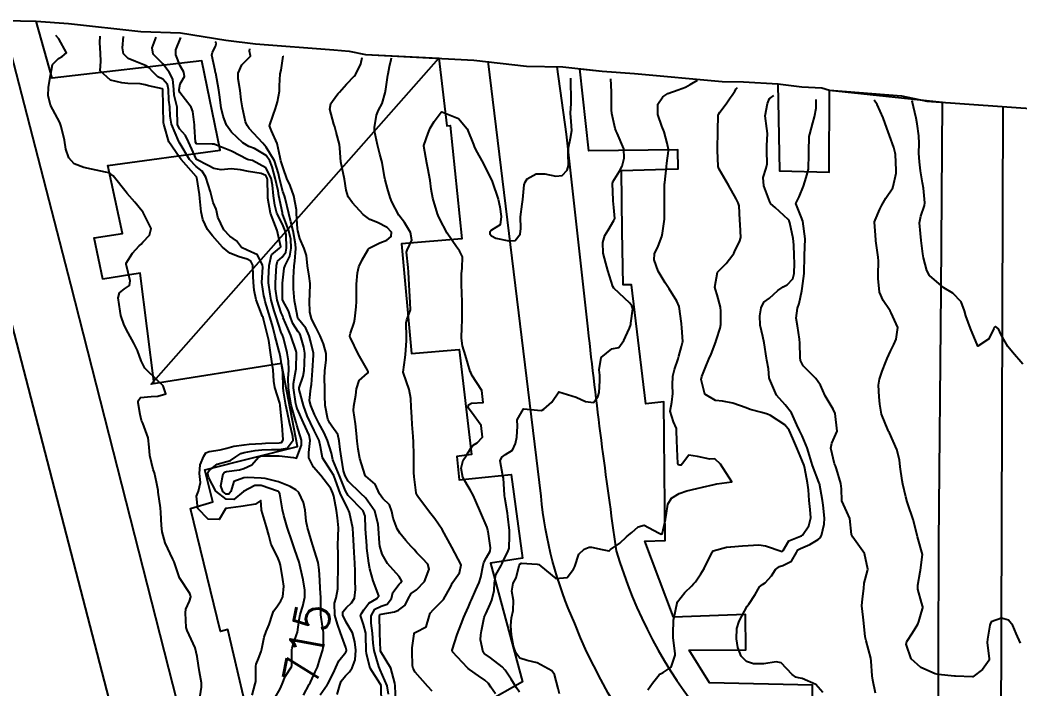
# Model space of a CAD drawing. Header units: metres. Extents: x 286371 to 293043, y 7462578 to 7466404.
# Drawn here: x 292533.7 to 292648.4, y 7463002.8 to 7463079.5 of the extents above; entities that cross this region are included whole.
import ezdxf
from ezdxf.enums import TextEntityAlignment as Align

# ---------------------------------------------------------------- set-up
doc = ezdxf.new("R2010")
doc.units = ezdxf.units.M
doc.header["$MEASUREMENT"] = 0
for name, color, linetype in [('Area', 45, 'Continuous'), ('Cotas', 45, 'Continuous'), ('Curvas de Nivel 1m', 11, 'Continuous'), ('Curvas de Nivel 5m', 15, 'Continuous'), ('Edificações', 30, 'Continuous'), ('Vias primárias', 230, 'Continuous')]:
    doc.layers.add(name, color=color, linetype=linetype)
doc.styles.add('Style-STANDARD', font='STANDARD.shx')

msp = doc.modelspace()

# ---------------------------------------------------------------- linework, layer by layer
at = {"layer": 'Area'}
msp.add_polyline3d([(292528.31, 7463079.54, 711.36), (292535.51, 7463079.4, 711.67), (292539.23, 7463079.12, 714.71), (292547.54, 7463078.21, 717.08), (292552.09, 7463078.06, 716.38), (292557.31, 7463077.23, 720.48), (292560.68, 7463076.81, 721.21), (292569.67, 7463076.12, 726.3), (292571.46, 7463075.96, 726.69), (292573.33, 7463075.6, 727.01), (292585.74, 7463074.94, 722.07), (292591.79, 7463074.26, 722.04), (292595.97, 7463074.15, 721.89), (292600.47, 7463073.66, 725.56), (292604.19, 7463073.39, 727.36), (292614.23, 7463072.48, 728.81), (292616.7, 7463072.44, 731.94), (292620.62, 7463072.22, 730), (292623.38, 7463071.89, 727.44), (292625.69, 7463071.76, 727.86), (292626.56, 7463071.48, 727.32), (292634.82, 7463070.85, 734.18), (292637.73, 7463070.25, 733.59), (292651.24, 7463069.28, 729.87)], dxfattribs=at)
at = {"layer": 'Curvas de Nivel 1m', "flags": 128}
for points, elevation in [([(292554.28, 7463001.52), (292554.49, 7463003.02), (292554.51, 7463003.51), (292554.28, 7463004.79), (292554.14, 7463005.52), (292554, 7463006.56), (292553.79, 7463007.52), (292553.08, 7463009.03), (292552.84, 7463009.54), (292552.76, 7463009.87), (292552.67, 7463011.54), (292552.7, 7463011.96), (292553.13, 7463012.88), (292553.28, 7463013.4), (292553.25, 7463013.53), (292553.15, 7463013.75), (292551.99, 7463015.55), (292551.36, 7463017.41), (292551.29, 7463017.56), (292551.21, 7463017.72), (292550.35, 7463019.58), (292550, 7463020.85), (292549.91, 7463021.58), (292549.84, 7463023.04), (292549.79, 7463023.59), (292549.54, 7463025.38), (292549.51, 7463025.59), (292549.35, 7463026.53), (292549.09, 7463027.6), (292548.97, 7463028), (292548.56, 7463029.61), (292548.48, 7463030.54), (292548.37, 7463031.61), (292547.76, 7463033.31), (292547.63, 7463033.62), (292547.46, 7463034.29), (292547.24, 7463035.63), (292547.24, 7463035.87), (292547.49, 7463036.24), (292548.74, 7463036.37), (292549.5, 7463036.39), (292550.42, 7463036.66), (292550.12, 7463037.59), (292549.52, 7463038.1), (292547.99, 7463039.62), (292547.56, 7463040.45), (292547.14, 7463041.63), (292546.75, 7463042.48), (292546.09, 7463043.65), (292545.62, 7463044.56), (292545.26, 7463045.66), (292545.17, 7463046.13), (292544.95, 7463047.67), (292545.08, 7463048.26), (292545.68, 7463048.72), (292546.23, 7463049.1), (292546.33, 7463049.64), (292545.85, 7463051.54), (292545.84, 7463051.65), (292546.58, 7463052.81), (292547.34, 7463053.63), (292547.56, 7463053.84), (292547.77, 7463054.05), (292548.52, 7463054.88), (292548.71, 7463055.61), (292547.82, 7463057.45), (292547.69, 7463057.63), (292546.84, 7463058.64), (292545.96, 7463059.65), (292545.86, 7463059.79), (292544.36, 7463061.68), (292543.89, 7463062.01), (292543.49, 7463062.1), (292541.89, 7463062.43), (292540.99, 7463062.64), (292539.9, 7463063.03), (292539.26, 7463063.75), (292538.95, 7463064.74), (292538.77, 7463065.76), (292538.41, 7463067.33), (292538.26, 7463067.77), (292537.98, 7463068.27), (292537.16, 7463069.79), (292536.92, 7463070.89), (292536.93, 7463071.79), (292537.09, 7463072.75), (292537.28, 7463073.79), (292537.42, 7463074.44), (292538.08, 7463075.11), (292538.52, 7463075.34), (292539, 7463075.76), (292538.12, 7463077.37), (292537.79, 7463077.78)], 712), ([(292560.3, 7463002.09), (292560.67, 7463003.42), (292560.73, 7463003.69), (292560.74, 7463005.42), (292560.78, 7463005.67), (292561.04, 7463006.32), (292561.35, 7463007.11), (292561.42, 7463007.41), (292561.71, 7463008.77), (292561.93, 7463009.4), (292562.27, 7463010.22), (292562.64, 7463011.39), (292562.76, 7463011.75), (292563.13, 7463012.24), (292563.6, 7463012.91), (292563.82, 7463013.37), (292563.94, 7463014.6), (292563.85, 7463015.37), (292563.58, 7463017), (292563.47, 7463017.38), (292563.21, 7463017.99), (292562.51, 7463019.4), (292562.21, 7463020.44), (292561.95, 7463021.4), (292561.4, 7463023.31), (292561.38, 7463023.41), (292561.31, 7463024.43), (292560.71, 7463024.02), (292559.3, 7463023.77), (292559.01, 7463023.74), (292557.3, 7463023.52), (292557.26, 7463023.52), (292557.24, 7463023.48), (292556.52, 7463022.25), (292555.28, 7463022.31), (292554.09, 7463023.52), (292553.91, 7463024.94), (292554.16, 7463025.52), (292554.39, 7463026.48), (292554.28, 7463027.52), (292554.36, 7463028.54), (292554.76, 7463029.51), (292555, 7463029.91), (292555.4, 7463030.07), (292556.66, 7463030.23), (292557.41, 7463030.42), (292558.22, 7463030.66), (292559.41, 7463030.83), (292559.97, 7463030.88), (292561.42, 7463030.98), (292561.83, 7463030.99), (292563.42, 7463031.03), (292563.7, 7463031.1), (292563.86, 7463031.38), (292563.77, 7463033.06), (292563.73, 7463033.38), (292563.54, 7463035.33), (292563.53, 7463035.38), (292563.49, 7463035.58), (292562.9, 7463037.39), (292562.8, 7463038.12), (292562.72, 7463039.4), (292562.59, 7463040.36), (292562.42, 7463041.4), (292562.21, 7463042.79), (292562.08, 7463043.41), (292561.63, 7463045.22), (292561.57, 7463045.42), (292561.52, 7463045.54), (292560.77, 7463047.43), (292560.54, 7463048.57), (292560.46, 7463049.43), (292560.44, 7463050.16), (292560.39, 7463051.43), (292560.18, 7463051.88), (292559.73, 7463052.11), (292558.81, 7463052.38), (292557.74, 7463052.81), (292556.93, 7463053.49), (292555.77, 7463054.77), (292555.2, 7463055.51), (292554.66, 7463056.67), (292554.45, 7463057.53), (292554.3, 7463059.07), (292554.26, 7463059.53), (292553.96, 7463061.46), (292553.94, 7463061.53), (292553.92, 7463061.57), (292553.89, 7463061.6), (292552.16, 7463063.56), (292551.92, 7463063.84), (292550.75, 7463065.58), (292550.24, 7463067.32), (292550.17, 7463067.59), (292550.14, 7463067.76), (292550.12, 7463069.59), (292550.12, 7463069.7), (292550.06, 7463071.59), (292550.06, 7463071.61), (292550.03, 7463071.64), (292548.41, 7463071.99), (292548.04, 7463072.12), (292547.45, 7463072.23), (292546.04, 7463072.26), (292545.37, 7463072.34), (292544.05, 7463072.64), (292542.89, 7463073.7), (292542.95, 7463074.83), (292542.93, 7463075.7), (292542.85, 7463076.97), (292542.88, 7463077.7)], 713), ([(292562.97, 7463001.84), (292563.52, 7463002.84), (292563.75, 7463003.37), (292564.11, 7463004.26), (292564.81, 7463005.36), (292564.86, 7463005.52), (292564.88, 7463007.36), (292564.9, 7463007.51), (292565.06, 7463007.98), (292565.42, 7463009.01), (292565.51, 7463009.35), (292565.71, 7463010.75), (292565.82, 7463011.34), (292566.14, 7463012.33), (292566.35, 7463013.34), (292566.34, 7463014.16), (292566.16, 7463015.34), (292565.88, 7463016.66), (292565.7, 7463017.35), (292565.23, 7463018.76), (292565.01, 7463019.36), (292564.89, 7463019.71), (292564.33, 7463021.37), (292563.94, 7463022.72), (292563.8, 7463023.38), (292563.5, 7463025.2), (292563.42, 7463025.38), (292563.33, 7463025.45), (292563.22, 7463025.49), (292561.34, 7463026.14), (292560.62, 7463026.15), (292559.33, 7463025.47), (292558.23, 7463024.55), (292557.32, 7463024.57), (292556.16, 7463025.49), (292555.36, 7463027.03), (292555.22, 7463027.51), (292555.23, 7463027.64), (292555.37, 7463027.86), (292556.28, 7463028.59), (292557.39, 7463028.9), (292557.83, 7463029.03), (292558.43, 7463029.46), (292559.02, 7463029.83), (292559.4, 7463029.94), (292560.65, 7463030.18), (292561.41, 7463030.25), (292562.52, 7463030.28), (292563.41, 7463030.27), (292564.33, 7463030.45), (292565.01, 7463031.36), (292565, 7463031.79), (292564.6, 7463033.37), (292564.37, 7463034.47), (292564.19, 7463035.37), (292563.92, 7463036.97), (292563.88, 7463037.38), (292563.82, 7463039.1), (292563.81, 7463039.38), (292563.57, 7463040.89), (292563.46, 7463041.39), (292563.43, 7463041.54), (292562.93, 7463043.39), (292562.67, 7463044.34), (292562.37, 7463045.4), (292561.82, 7463047.25), (292561.78, 7463047.41), (292561.76, 7463047.51), (292561.67, 7463047.9), (292561.44, 7463049.42), (292561.53, 7463051.21), (292561.52, 7463051.41), (292560.92, 7463052.59), (292559.75, 7463053.13), (292559.09, 7463053.45), (292558.5, 7463054.2), (292557.77, 7463054.73), (292557.05, 7463055.49), (292556.38, 7463056.93), (292556.27, 7463057.5), (292556.19, 7463057.86), (292555.84, 7463058.62), (292555.6, 7463059.51), (292555.53, 7463059.84), (292555.01, 7463061.52), (292554.56, 7463062.19), (292553.9, 7463062.72), (292553.13, 7463063.55), (292551.94, 7463065.52), (292551.92, 7463065.56), (292551.9, 7463065.61), (292551.06, 7463067.58), (292550.92, 7463068.5), (292550.87, 7463069.58), (292550.77, 7463070.33), (292550.71, 7463071.58), (292550.61, 7463072.15), (292550.05, 7463072.74), (292549.5, 7463073.04), (292548.93, 7463073.61), (292548.51, 7463074.06), (292548.07, 7463074.33), (292546.94, 7463074.78), (292546.09, 7463075.11), (292545.55, 7463075.66), (292545.42, 7463076.35), (292545.54, 7463077.66)], 714), ([(292568.13, 7463002.15), (292568.92, 7463003.3), (292568.95, 7463003.34), (292569, 7463003.41), (292569.64, 7463004.66), (292569.91, 7463005.28), (292570.26, 7463006.06), (292571.05, 7463007.05), (292571.14, 7463007.18), (292571.15, 7463007.26), (292571.06, 7463007.57), (292570.46, 7463009.27), (292570.11, 7463010.26), (292569.82, 7463011.28), (292569.78, 7463012.64), (292569.96, 7463013.28), (292570.14, 7463014.3), (292570.15, 7463015.28), (292570.17, 7463016.29), (292570.19, 7463017.28), (292570.17, 7463018.33), (292570.16, 7463019.28), (292570.2, 7463020.33), (292570.22, 7463021.28), (292570.12, 7463022.44), (292570, 7463023.28), (292569.69, 7463024.92), (292569.57, 7463025.29), (292569.33, 7463025.81), (292568.18, 7463027.31), (292567.37, 7463028.25), (292566.81, 7463029.33), (292566.8, 7463029.93), (292566.98, 7463031.33), (292566.84, 7463031.93), (292566.19, 7463033.34), (292565.48, 7463035), (292565.36, 7463035.36), (292565.33, 7463035.52), (292565.04, 7463037.36), (292565.04, 7463037.84), (292565.33, 7463039.36), (292565.36, 7463039.54), (292565.41, 7463041.36), (292565.38, 7463041.55), (292564.74, 7463043.37), (292564.39, 7463044.14), (292563.89, 7463045.38), (292563.82, 7463045.56), (292563.64, 7463045.95), (292563.2, 7463047.39), (292563.01, 7463048.71), (292562.99, 7463049.39), (292563.08, 7463050.75), (292563.12, 7463051.38), (292563.24, 7463051.88), (292563.74, 7463052.35), (292564.18, 7463052.93), (292564.26, 7463053.37), (292564.2, 7463054.95), (292564.12, 7463055.37), (292563.8, 7463056.12), (292563.15, 7463057.38), (292562.91, 7463058.32), (292562.78, 7463059.39), (292562.66, 7463060.6), (292562.5, 7463061.4), (292561.9, 7463062.59), (292560.34, 7463063.43), (292559.92, 7463063.51), (292559.79, 7463063.56), (292557.93, 7463064.51), (292556.23, 7463065.2), (292555.94, 7463065.29), (292555.73, 7463065.29), (292553.94, 7463065.32), (292553.81, 7463065.54), (292553.71, 7463067.27), (292553.68, 7463067.53), (292553.5, 7463069.04), (292553.32, 7463069.53), (292552.03, 7463071.21), (292551.93, 7463071.45), (292551.93, 7463071.56), (292552.04, 7463072.23), (292552.55, 7463073.05), (292552.47, 7463073.55), (292552.07, 7463074.28), (292551.55, 7463075.56), (292551.57, 7463076.1), (292552.12, 7463077.55)], 716), ([(292570.07, 7463002.19), (292570.38, 7463003.27), (292570.54, 7463003.73), (292571.01, 7463004.32), (292571.5, 7463004.77), (292571.8, 7463005.25), (292572.14, 7463006.15), (292572.21, 7463007.25), (292572.09, 7463008.23), (292571.81, 7463009.25), (292571.1, 7463010.47), (292570.71, 7463011.27), (292570.71, 7463011.68), (292571.13, 7463012.18), (292571.71, 7463012.68), (292572.05, 7463013.25), (292572.17, 7463014.23), (292572.15, 7463015.25), (292572.13, 7463016.31), (292572.09, 7463017.25), (292572.01, 7463018.46), (292571.97, 7463019.25), (292571.92, 7463020.59), (292571.85, 7463021.26), (292571.48, 7463023.07), (292571.41, 7463023.26), (292571.3, 7463023.47), (292570.43, 7463025.28), (292569.87, 7463026.76), (292569.67, 7463027.29), (292569.36, 7463027.84), (292568.37, 7463029.31), (292568.16, 7463030.57), (292567.99, 7463031.32), (292567.44, 7463032.45), (292567.01, 7463033.33), (292566.64, 7463034.16), (292566.2, 7463035.34), (292565.72, 7463037.15), (292565.72, 7463037.35), (292566.18, 7463038.7), (292566.28, 7463039.34), (292566.33, 7463040.11), (292566.35, 7463041.34), (292566.24, 7463042), (292565.86, 7463043.35), (292565.78, 7463043.53), (292565.61, 7463043.77), (292565, 7463044.73), (292564.76, 7463045.36), (292564.48, 7463046.2), (292563.82, 7463047.38), (292563.78, 7463047.5), (292563.81, 7463049.37), (292564, 7463051.09), (292564.12, 7463051.37), (292564.65, 7463052.46), (292564.79, 7463053.36), (292564.74, 7463054.39), (292564.54, 7463055.36), (292563.81, 7463057.32), (292563.79, 7463057.37), (292563.78, 7463057.41), (292563.38, 7463059.38), (292563.28, 7463059.96), (292562.97, 7463061.39), (292562.6, 7463062.7), (292562.36, 7463063.4), (292561.92, 7463064), (292560.57, 7463064.79), (292559.94, 7463065.04), (292559.24, 7463065.45), (292557.96, 7463066.66), (292557.38, 7463067.47), (292556.97, 7463068.5), (292556.76, 7463069.48), (292556.57, 7463070.94), (292556.5, 7463071.49), (292556.13, 7463073.43), (292556.11, 7463073.49), (292556.07, 7463073.74), (292555.7, 7463075.5), (292555.76, 7463075.84), (292556.09, 7463076.51), (292556.17, 7463076.81), (292556.16, 7463076.98), (292556.17, 7463077.08)], 717), ([(292575.14, 7463001.2), (292575.13, 7463003.06), (292575.11, 7463003.2), (292575, 7463003.42), (292573.85, 7463005.22), (292573.43, 7463006.84), (292573.41, 7463007.23), (292573.37, 7463008.94), (292573.34, 7463009.23), (292573.1, 7463010.23), (292572.76, 7463011.24), (292572.87, 7463011.49), (292573.12, 7463011.91), (292573.71, 7463012.65), (292574.63, 7463013.21), (292574.85, 7463013.51), (292574.19, 7463015.22), (292573.83, 7463016.59), (292573.72, 7463017.23), (292573.49, 7463018.97), (292573.46, 7463019.23), (292573.31, 7463021.19), (292573.31, 7463021.23), (292573.29, 7463022.65), (292573.05, 7463023.24), (292571.32, 7463025.01), (292571.16, 7463025.27), (292571.04, 7463025.56), (292570.33, 7463027.28), (292569.59, 7463029.08), (292569.52, 7463029.29), (292569.4, 7463029.85), (292568.95, 7463031.3), (292568.57, 7463032.18), (292567.96, 7463033.32), (292567.47, 7463034.28), (292567.03, 7463035.33), (292566.91, 7463035.92), (292567.06, 7463037.33), (292567.12, 7463037.73), (292567.22, 7463039.33), (292567.37, 7463041.11), (292567.35, 7463041.32), (292567.02, 7463042.75), (292566.86, 7463043.33), (292566.47, 7463044.19), (292565.63, 7463045.22), (292565.58, 7463045.29), (292565.56, 7463045.35), (292565.26, 7463046.96), (292565.18, 7463047.35), (292565.05, 7463048.72), (292565.06, 7463049.35), (292565.07, 7463049.98), (292565.13, 7463051.35), (292565.21, 7463051.88), (292565.31, 7463053.35), (292565.29, 7463053.82), (292565.02, 7463055.36), (292564.77, 7463056.39), (292564.54, 7463057.36), (292564.1, 7463059.12), (292564.01, 7463059.37), (292563.85, 7463059.88), (292563.46, 7463061.38), (292563.32, 7463061.95), (292562.88, 7463063.39), (292561.94, 7463064.95), (292561.53, 7463065.41), (292559.97, 7463067.1), (292559.73, 7463067.44), (292559.56, 7463067.86), (292559.22, 7463069.45), (292559.07, 7463070.39), (292558.92, 7463071.45), (292558.7, 7463072.81), (292558.7, 7463073.45), (292559.13, 7463074.4), (292560.09, 7463075.36), (292560.13, 7463075.4), (292560.14, 7463075.43), (292560.01, 7463075.96), (292560.03, 7463076.25)], 718), ([(292575.96, 7463002.21), (292575.81, 7463003.19), (292575.02, 7463005), (292574.92, 7463005.21), (292574.85, 7463005.39), (292574.3, 7463007.22), (292574.19, 7463008.09), (292574.11, 7463009.22), (292573.98, 7463010.35), (292573.99, 7463011.22), (292574.38, 7463011.96), (292575.13, 7463012.3), (292575.8, 7463012.53), (292576.29, 7463013.19), (292576.47, 7463013.87), (292577.17, 7463014.85), (292577.35, 7463015), (292577.48, 7463015.17), (292577.18, 7463015.71), (292575.86, 7463017.19), (292575.22, 7463018.26), (292574.96, 7463019.21), (292574.91, 7463019.54), (292574.81, 7463021.21), (292574.79, 7463021.7), (292574.38, 7463023.22), (292573.32, 7463024.75), (292572.8, 7463025.24), (292571.34, 7463026.66), (292571, 7463027.27), (292570.81, 7463027.82), (292570.56, 7463029.28), (292570.4, 7463030.28), (292570.31, 7463031.28), (292570.14, 7463031.99), (292569.45, 7463032.95), (292569.21, 7463033.3), (292569.01, 7463033.75), (292568.71, 7463035.31), (292568.65, 7463036.45), (292568.67, 7463037.3), (292568.63, 7463038.41), (292568.64, 7463039.3), (292568.81, 7463040.55), (292568.8, 7463041.3), (292568.5, 7463042.39), (292568.12, 7463043.31), (292567.62, 7463044.3), (292567.29, 7463044.98), (292567.13, 7463045.32), (292566.93, 7463046.04), (292566.91, 7463047.33), (292566.95, 7463048.05), (292566.98, 7463049.33), (292566.87, 7463050.16), (292566.67, 7463051.33), (292566.54, 7463052.53), (292566.29, 7463053.34), (292565.77, 7463054.47), (292565.57, 7463055.35), (292565.53, 7463055.6), (292565.42, 7463057.35), (292565.4, 7463057.77), (292565.1, 7463059.36), (292564.67, 7463060.56), (292564.31, 7463061.37), (292563.9, 7463062.46), (292563.62, 7463063.38), (292563.52, 7463063.78), (292563.17, 7463065.39), (292562.55, 7463066.81), (292562.32, 7463067.4), (292562.74, 7463068.64), (292563.01, 7463069.39), (292563.24, 7463070.17), (292563.45, 7463071.38), (292563.44, 7463071.98), (292563.52, 7463073.38), (292563.65, 7463073.8), (292563.89, 7463075.38), (292563.9, 7463075.41)], 719), ([(292580.98, 7463002.55), (292580.46, 7463003.12), (292579.02, 7463004.73), (292578.79, 7463005.15), (292578.72, 7463005.46), (292578.66, 7463007.15), (292578.68, 7463007.53), (292578.92, 7463009.15), (292578.96, 7463009.27), (292579.09, 7463009.35), (292580.27, 7463009.95), (292580.63, 7463011.12), (292580.73, 7463011.51), (292581.13, 7463011.93), (292582.27, 7463013.09), (292583.17, 7463014.65), (292583.28, 7463014.97), (292583.33, 7463015.07), (292584.11, 7463016.14), (292584.29, 7463017.06), (292583.23, 7463019.07), (292582.12, 7463021.09), (292581.28, 7463022.32), (292580.68, 7463023.11), (292579.32, 7463024.9), (292579.19, 7463025.14), (292579.15, 7463025.32), (292578.91, 7463027.14), (292578.88, 7463027.63), (292578.86, 7463029.14), (292578.85, 7463029.68), (292578.81, 7463031.14), (292578.78, 7463031.79), (292578.68, 7463033.15), (292578.63, 7463033.98), (292578.57, 7463035.15), (292578.52, 7463036.12), (292578.33, 7463037.15), (292577.68, 7463039.02), (292577.65, 7463039.16), (292577.89, 7463040.84), (292577.9, 7463041.16), (292578.01, 7463042.74), (292578.03, 7463043.16), (292577.99, 7463044.8), (292578.07, 7463045.16), (292578.5, 7463046.3), (292578.45, 7463047.15), (292578.37, 7463048.47), (292578.34, 7463049.15), (292578.27, 7463050.61), (292578.22, 7463051.16), (292578.01, 7463052.9), (292578.09, 7463053.16), (292578.63, 7463054.29), (292578.5, 7463055.15), (292577.8, 7463056.3), (292577.15, 7463057.17), (292576.33, 7463058.69), (292576.15, 7463059.19), (292575.86, 7463060.22), (292575.59, 7463061.2), (292575.51, 7463061.57), (292575.22, 7463063.2), (292574.98, 7463064.15), (292574.69, 7463065.21), (292574.37, 7463066.82), (292574.35, 7463067.22), (292574.57, 7463068.64), (292574.83, 7463069.21), (292575.25, 7463069.97), (292575.58, 7463071.2), (292575.65, 7463071.59), (292575.89, 7463073.2), (292575.91, 7463073.35), (292576.08, 7463074.22), (292576.27, 7463075.01), (292576.31, 7463075.19)], 721), ([(292588.23, 7463002.25), (292587.71, 7463003.01), (292587.43, 7463003.45), (292587, 7463003.84), (292586.29, 7463004.31), (292585.24, 7463005.05), (292585.12, 7463005.15), (292585.03, 7463005.23), (292583.29, 7463007.08), (292583.25, 7463007.28), (292583.83, 7463009.07), (292584.29, 7463010.25), (292584.61, 7463011.05), (292584.76, 7463011.41), (292585.13, 7463012.24), (292585.38, 7463012.8), (292585.49, 7463013.04), (292586, 7463014.2), (292586.36, 7463015.03), (292586.56, 7463015.64), (292586.83, 7463017.02), (292586.91, 7463017.32), (292587.22, 7463017.9), (292587.61, 7463018.63), (292587.67, 7463019.01), (292587.4, 7463020.87), (292587.37, 7463021.01), (292587.27, 7463021.35), (292586.55, 7463023.03), (292585.93, 7463024.42), (292585.66, 7463025.04), (292585.33, 7463025.64), (292584.5, 7463027.06), (292584.28, 7463028.16), (292584.54, 7463029.06), (292584.88, 7463029.56), (292585.4, 7463030.43), (292585.69, 7463030.76), (292586.12, 7463031.03), (292586.75, 7463031.7), (292586.61, 7463033.03), (292585.47, 7463034.56), (292585.11, 7463035.05), (292585.13, 7463035.4), (292585.48, 7463035.59), (292586.82, 7463035.69), (292586.67, 7463037.03), (292585.54, 7463038.81), (292585.43, 7463039.05), (292585.35, 7463039.24), (292584.78, 7463041.06), (292584.47, 7463042.18), (292584.32, 7463043.06), (292584.36, 7463044.33), (292584.41, 7463045.06), (292584.42, 7463046.29), (292584.41, 7463047.06), (292584.37, 7463048.38), (292584.35, 7463049.06), (292584.34, 7463050.44), (292584.43, 7463051.06), (292584.44, 7463052.37), (292584.09, 7463053.07), (292583.76, 7463053.54), (292582.71, 7463055.09), (292581.81, 7463056.76), (292581.67, 7463057.11), (292581.6, 7463057.32), (292581.06, 7463059.12), (292580.86, 7463060.12), (292580.75, 7463061.12), (292580.47, 7463062.56), (292580.34, 7463063.13), (292580, 7463065.07), (292580, 7463065.13), (292580.5, 7463066.58), (292580.73, 7463067.12), (292581.19, 7463067.9), (292581.99, 7463068.97), (292582.09, 7463069.01), (292583.98, 7463068.24), (292585, 7463067.06), (292585.71, 7463065.27), (292585.78, 7463065.05), (292585.93, 7463064.69), (292586.86, 7463063.03), (292587.87, 7463061.01), (292588.56, 7463059), (292588.73, 7463058.1), (292588.88, 7463057), (292588.77, 7463056.03), (292587.79, 7463055.43), (292587.6, 7463055.21), (292587.59, 7463055.02), (292587.78, 7463054.79), (292588.26, 7463054.53), (292589.77, 7463054.21), (292590.5, 7463054.25), (292591.08, 7463054.97), (292591.13, 7463055.63), (292591.09, 7463056.97), (292591.28, 7463058.4), (292591.38, 7463058.95), (292591.53, 7463060.62), (292591.63, 7463060.95), (292591.88, 7463061.32), (292592.92, 7463061.9), (292593.89, 7463061.9), (292595.15, 7463061.63), (292595.89, 7463061.71), (292596.46, 7463062.31), (292596.62, 7463062.87), (292596.59, 7463064.21), (292596.61, 7463064.87), (292596.83, 7463065.99), (292596.99, 7463066.87), (292596.94, 7463067.91), (292596.86, 7463068.87), (292596.91, 7463069.98), (292596.94, 7463070.87), (292596.89, 7463072.02), (292596.89, 7463072.87)], 722), ([(292590.98, 7463002.47), (292590.64, 7463002.96), (292590.04, 7463003.93), (292589.33, 7463004.98), (292589.02, 7463005.34), (292587.67, 7463006.37), (292587.05, 7463006.81), (292586.93, 7463006.9), (292586.84, 7463007.02), (292586.52, 7463008.47), (292586.55, 7463009.02), (292586.65, 7463009.47), (292586.95, 7463011.02), (292586.99, 7463011.14), (292587.12, 7463011.44), (292587.62, 7463012.53), (292587.81, 7463013), (292588.07, 7463014.1), (292588.11, 7463015), (292588.27, 7463015.91), (292588.87, 7463016.99), (292588.99, 7463017.2), (292589.21, 7463017.68), (292589.65, 7463018.55), (292589.8, 7463018.98), (292589.85, 7463020.38), (292589.83, 7463020.98), (292589.67, 7463022.6), (292589.61, 7463022.98), (292589.32, 7463024.78), (292589.29, 7463024.99), (292589.28, 7463025.03), (292589.14, 7463026.99), (292589.08, 7463027.26), (292588.79, 7463028.99), (292588.97, 7463029.41), (292589.4, 7463029.72), (292590.19, 7463030.19), (292590.55, 7463030.97), (292590.7, 7463031.69), (292590.77, 7463032.96), (292590.74, 7463033.68), (292591.47, 7463034.95), (292593.47, 7463034.74), (292593.6, 7463034.79), (292593.79, 7463034.92), (292594.7, 7463035.7), (292595.5, 7463036.89), (292597.5, 7463036.28), (292598.57, 7463035.77), (292599.49, 7463035.67), (292600, 7463036.32), (292600.13, 7463036.83), (292600.21, 7463038.14), (292600.22, 7463038.82), (292600.14, 7463039.42), (292600.35, 7463040.82), (292601.58, 7463041.82), (292602.38, 7463041.99), (292602.95, 7463042.77), (292603.15, 7463043.22), (292603.62, 7463044.2), (292603.76, 7463044.63), (292603.78, 7463044.76), (292604, 7463046.41), (292603.89, 7463046.76), (292603.66, 7463047.06), (292601.81, 7463048.79), (292601.7, 7463048.97), (292601.11, 7463050.8), (292600.9, 7463051.65), (292600.6, 7463052.81), (292600.55, 7463054.04), (292600.8, 7463054.81), (292601.15, 7463055.45), (292601.81, 7463056.55), (292601.91, 7463056.7), (292601.94, 7463056.79), (292601.83, 7463058.03), (292601.76, 7463058.8), (292601.76, 7463058.88), (292601.67, 7463060.8), (292601.71, 7463060.97), (292601.88, 7463061.27), (292602.48, 7463062.2), (292602.76, 7463062.78), (292603, 7463063.69), (292602.95, 7463064.78), (292602.19, 7463066.56), (292602.07, 7463066.79), (292601.97, 7463067.11), (292601.6, 7463068.8), (292601.55, 7463069.25), (292601.55, 7463070.8), (292601.54, 7463071.3), (292601.46, 7463072.8)], 723), ([(292595.59, 7463002.27), (292595.42, 7463002.89), (292595.01, 7463004.48), (292594.69, 7463004.9), (292593.03, 7463005.83), (292591.87, 7463006.1), (292591.03, 7463006.35), (292590.58, 7463006.96), (292590.32, 7463007.71), (292590.09, 7463008.97), (292589.98, 7463010.09), (292590.06, 7463010.97), (292590.28, 7463011.81), (292590.3, 7463012.97), (292590.1, 7463014.03), (292590.28, 7463014.97), (292590.6, 7463015.55), (292590.97, 7463016.96), (292591.03, 7463017.13), (292591.21, 7463017.26), (292593.01, 7463017.12), (292593.21, 7463017.1), (292593.43, 7463016.92), (292595.18, 7463015.49), (292596.47, 7463015.59), (292597.2, 7463016.55), (292597.3, 7463016.77), (292597.33, 7463016.86), (292597.79, 7463018.29), (292598.41, 7463018.85), (292599, 7463019.07), (292599.24, 7463019.08), (292600.48, 7463018.82), (292601.23, 7463018.67), (292601.32, 7463018.71), (292601.44, 7463018.8), (292602.49, 7463019.54), (292603.26, 7463020.26), (292603.53, 7463020.5), (292603.87, 7463020.77), (292604.62, 7463021.41), (292605.28, 7463021.61), (292606.93, 7463020.72), (292607.26, 7463020.59), (292607.35, 7463020.62), (292607.41, 7463020.71), (292607.76, 7463022.24), (292607.84, 7463022.71), (292608.01, 7463024), (292608.43, 7463024.7), (292609.33, 7463025.24), (292610.2, 7463025.53), (292611.34, 7463025.81), (292612.01, 7463025.97), (292613.35, 7463026.27), (292613.63, 7463026.33), (292615.35, 7463026.58), (292614.05, 7463028.6), (292613.39, 7463029.2), (292612.83, 7463029.18), (292611.4, 7463029.48), (292610.42, 7463029.64), (292609.7, 7463028.67), (292609.56, 7463028.49), (292609.38, 7463028.47), (292609.23, 7463028.53), (292609.18, 7463028.68), (292609.08, 7463030.35), (292609.07, 7463030.68), (292609.06, 7463031.04), (292609.01, 7463032.68), (292608.67, 7463033.47), (292608.29, 7463034.69), (292608.46, 7463035.72), (292608.58, 7463036.69), (292608.55, 7463037.66), (292608.6, 7463038.69), (292608.78, 7463039.45), (292609.2, 7463040.68), (292609.28, 7463040.97), (292609.59, 7463042.11), (292609.71, 7463042.55), (292609.73, 7463042.67), (292609.62, 7463044.25), (292609.58, 7463044.68), (292609.57, 7463044.73), (292609.32, 7463046.68), (292609.06, 7463047.28), (292608.15, 7463048.7), (292607.69, 7463049.38), (292606.89, 7463050.72), (292606.44, 7463052.02), (292606.49, 7463052.72), (292606.89, 7463053.6), (292607.32, 7463054.71), (292607.41, 7463055.09), (292607.64, 7463056.71), (292607.65, 7463056.87), (292607.65, 7463058.71), (292607.65, 7463058.91), (292607.65, 7463060.71), (292607.66, 7463060.92), (292607.85, 7463062.71), (292607.86, 7463062.75), (292607.91, 7463063.13), (292608.1, 7463064.53), (292608.1, 7463064.7), (292607.94, 7463065.43), (292607.58, 7463066.71), (292607.33, 7463067.36), (292606.85, 7463068.72), (292606.86, 7463069.87), (292607.44, 7463070.71), (292607.78, 7463070.96), (292608.03, 7463071.1), (292609.2, 7463071.53), (292610.04, 7463071.84), (292610.57, 7463072.14), (292611.43, 7463072.65)], 724), ([(292625.81, 7463002.42), (292625, 7463003.33), (292623.44, 7463004.02), (292623.01, 7463004.09), (292622.71, 7463004.18), (292622.27, 7463004.48), (292621.03, 7463005.8), (292620.46, 7463005.93), (292619.03, 7463005.72), (292617.86, 7463005.72), (292617.04, 7463005.98), (292616.44, 7463006.57), (292616.06, 7463007.58), (292615.89, 7463008.58), (292615.93, 7463009.74), (292616.21, 7463010.58), (292617.13, 7463012.31), (292617.29, 7463012.55), (292618.05, 7463013.64), (292618.52, 7463014.53), (292618.88, 7463014.81), (292619.17, 7463015), (292619.9, 7463015.8), (292620.35, 7463016.51), (292620.83, 7463016.87), (292621.2, 7463016.97), (292622.22, 7463017.47), (292622.76, 7463018.47), (292622.93, 7463018.77), (292623.23, 7463018.92), (292624.31, 7463019.38), (292625.25, 7463019.97), (292625.51, 7463020.17), (292625.66, 7463020.43), (292625.97, 7463021.73), (292625.98, 7463022.42), (292625.85, 7463023.88), (292625.78, 7463024.43), (292625.41, 7463026.37), (292625.39, 7463026.43), (292625.35, 7463026.54), (292624.6, 7463028.45), (292624.26, 7463029.59), (292624.02, 7463030.46), (292623.43, 7463031.86), (292623.12, 7463032.47), (292622.82, 7463033.11), (292622.19, 7463034.48), (292621.49, 7463035.39), (292620.5, 7463036.51), (292619.68, 7463038.38), (292619.65, 7463038.52), (292619.55, 7463039.53), (292619.39, 7463040.53), (292619.33, 7463040.77), (292619.05, 7463042.53), (292618.9, 7463043.24), (292618.61, 7463044.54), (292618.58, 7463045.6), (292618.72, 7463046.54), (292619.02, 7463047.18), (292619.67, 7463047.64), (292620.15, 7463048.04), (292620.62, 7463048.51), (292621.25, 7463048.95), (292621.69, 7463049.18), (292622.35, 7463049.84), (292622.51, 7463050.48), (292622.54, 7463051.67), (292622.53, 7463052.48), (292622.48, 7463053.77), (292622.39, 7463054.49), (292622.01, 7463056.28), (292621.94, 7463056.49), (292621.81, 7463056.67), (292620.33, 7463058.02), (292619.84, 7463058.45), (292619.78, 7463058.53), (292619.7, 7463058.68), (292619.04, 7463060.54), (292618.95, 7463061.48), (292619.29, 7463062.53), (292619.4, 7463063.05), (292619.37, 7463064.53), (292619.39, 7463065.09), (292619.47, 7463066.53), (292619.39, 7463067.11), (292619.19, 7463068.54), (292619.45, 7463069.96), (292619.69, 7463070.52), (292619.74, 7463070.59), (292620.18, 7463070.88)], 726), ([(292631.85, 7463002.33), (292631.52, 7463003.82), (292631.47, 7463004.34), (292631.36, 7463006.02), (292631.3, 7463006.34), (292631.06, 7463007.33), (292630.76, 7463008.35), (292630.65, 7463008.78), (292630.5, 7463010.35), (292630.41, 7463011.06), (292630.27, 7463012.36), (292630.36, 7463013.14), (292630.51, 7463014.35), (292630.56, 7463014.96), (292630.93, 7463016.35), (292630.98, 7463016.57), (292630.57, 7463018.35), (292629.25, 7463020.23), (292629.16, 7463020.38), (292629.1, 7463020.53), (292628.9, 7463022.38), (292628.55, 7463023.13), (292627.99, 7463024.39), (292627.95, 7463025.79), (292627.86, 7463026.4), (292627.38, 7463028.08), (292627.26, 7463028.41), (292627.15, 7463028.64), (292626.7, 7463030.42), (292626.85, 7463030.99), (292627.44, 7463032.4), (292627.23, 7463034.41), (292626.98, 7463034.91), (292626.07, 7463036.43), (292625.52, 7463037.66), (292625.01, 7463038.44), (292623.56, 7463039.87), (292623.24, 7463040.47), (292623.19, 7463040.85), (292623.18, 7463042.47), (292623.14, 7463042.94), (292622.9, 7463044.48), (292622.75, 7463045.36), (292622.88, 7463046.48), (292623.09, 7463047.04), (292623.38, 7463048.47), (292623.42, 7463048.73), (292623.64, 7463050.47), (292623.65, 7463050.53), (292623.7, 7463052.47), (292623.69, 7463052.52), (292623.76, 7463054.46), (292623.5, 7463056.47), (292623.32, 7463056.96), (292622.72, 7463058.48), (292623.07, 7463059.25), (292623.57, 7463060.47), (292623.89, 7463061.47), (292624.16, 7463062.45), (292624.2, 7463064.18), (292624.19, 7463064.45), (292624.25, 7463066.16), (292624.29, 7463066.45), (292624.67, 7463067.76), (292624.86, 7463068.44), (292625.03, 7463069.41), (292625.02, 7463070.44)], 727), ([(292648.47, 7463008.08), (292648, 7463009.19), (292647.59, 7463010.1), (292647.11, 7463010.71), (292646.29, 7463010.95), (292645.11, 7463010.53), (292644.99, 7463010.26), (292644.96, 7463010.14), (292644.68, 7463008.54), (292644.66, 7463008.14), (292644.9, 7463006.29), (292644.87, 7463006.14), (292644.13, 7463005.05), (292643.01, 7463004.21), (292642.98, 7463004.2), (292641.02, 7463004.28), (292640.92, 7463004.29), (292639.02, 7463004.47), (292638.7, 7463004.54), (292637.03, 7463005.29), (292635.94, 7463006.27), (292635.38, 7463007.97), (292635.45, 7463008.28), (292636.09, 7463009.27), (292636.71, 7463010.26), (292636.83, 7463010.54), (292637.12, 7463011.61), (292637.27, 7463012.11), (292637.28, 7463012.25), (292637.14, 7463012.73), (292636.69, 7463014.26), (292636.7, 7463014.74), (292636.98, 7463016.26), (292637.01, 7463016.44), (292637.22, 7463018.25), (292636.68, 7463020.26), (292636.48, 7463021.05), (292636.15, 7463022.27), (292635.54, 7463024.05), (292635.47, 7463024.28), (292635.32, 7463024.85), (292634.99, 7463026.29), (292634.9, 7463026.74), (292634.69, 7463028.29), (292634.6, 7463029.08), (292634.31, 7463030.3), (292633.44, 7463032.18), (292633.37, 7463032.32), (292633.3, 7463032.46), (292632.52, 7463034.33), (292632.35, 7463035.47), (292632.28, 7463036.33), (292632.19, 7463037.67), (292632.29, 7463038.33), (292632.61, 7463039.27), (292633.03, 7463040.32), (292633.19, 7463040.7), (292633.58, 7463041.57), (292633.93, 7463042.31), (292634.22, 7463042.92), (292634.42, 7463044.29), (292633.65, 7463045.97), (292633.53, 7463046.18), (292633.46, 7463046.31), (292632.73, 7463047.38), (292632.31, 7463048.33), (292632.14, 7463049.89), (292632.16, 7463050.33), (292632.19, 7463051.87), (292632.16, 7463052.33), (292631.9, 7463054.21), (292631.88, 7463054.33), (292631.79, 7463055.36), (292631.72, 7463056.34), (292631.73, 7463056.41), (292631.81, 7463056.58), (292632.33, 7463057.83), (292632.56, 7463058.32), (292633.04, 7463059.12), (292633.82, 7463060.31), (292633.83, 7463060.34), (292633.87, 7463060.46), (292634.22, 7463061.97), (292634.23, 7463062.3), (292634.13, 7463064.1), (292634.1, 7463064.3), (292633.94, 7463064.92), (292633.44, 7463066.31), (292633.14, 7463067.15), (292632.71, 7463068.32), (292632.02, 7463069.85), (292631.69, 7463070.34)], 728), ([(292648.75, 7463040.08), (292647.58, 7463041.46), (292647.03, 7463042.1), (292646.28, 7463043.45), (292645.95, 7463044.12), (292645.63, 7463044.38), (292645.48, 7463044.27), (292645.42, 7463044.13), (292644.8, 7463042.94), (292643.59, 7463042.15), (292642.73, 7463044.17), (292642.22, 7463045.61), (292642.04, 7463046.18), (292641.67, 7463047.23), (292640.71, 7463048.2), (292639.69, 7463048.81), (292638.04, 7463050.24), (292637.72, 7463050.8), (292637.36, 7463052.25), (292637.28, 7463052.72), (292637.1, 7463054.25), (292636.99, 7463055.05), (292636.91, 7463056.26), (292637.05, 7463057.03), (292637.46, 7463058.25), (292637.5, 7463058.59), (292637.35, 7463060.25), (292637.24, 7463060.88), (292637, 7463062.26), (292636.89, 7463063.28), (292636.82, 7463064.26), (292636.84, 7463065.37), (292636.83, 7463066.26), (292636.63, 7463067.62), (292636.5, 7463068.27), (292636.07, 7463070.23), (292636.07, 7463070.25), (292636.12, 7463070.25), (292636.15, 7463070.24)], 729)]:
    msp.add_lwpolyline(points, dxfattribs=dict(at, elevation=elevation))
at = {"layer": 'Curvas de Nivel 5m', "flags": 128}
for points, elevation in [([(292566.2, 7463002.11), (292566.87, 7463003.33), (292566.92, 7463003.41), (292567, 7463003.59), (292567.54, 7463004.79), (292567.8, 7463005.31), (292568.09, 7463006.25), (292568.41, 7463007.3), (292568.52, 7463007.85), (292568.5, 7463009.3), (292568.38, 7463010.02), (292568.2, 7463011.31), (292568.2, 7463012.23), (292568.2, 7463013.31), (292568.13, 7463014.34), (292568.08, 7463015.31), (292568.02, 7463016.48), (292567.9, 7463017.31), (292567.27, 7463019.28), (292567.26, 7463019.32), (292567.24, 7463019.4), (292566.66, 7463021.33), (292566.53, 7463022.08), (292566.4, 7463023.34), (292566.19, 7463024.22), (292565.66, 7463025.35), (292565.33, 7463025.67), (292564.68, 7463026.02), (292563.35, 7463026.58), (292561.82, 7463026.94), (292561.36, 7463027), (292559.73, 7463027.07), (292559.36, 7463027.05), (292558.2, 7463026.62), (292557.86, 7463025.47), (292557.64, 7463025.16), (292557.33, 7463025.17), (292556.95, 7463025.48), (292556.72, 7463026.11), (292556.97, 7463027.48), (292557.15, 7463027.69), (292557.37, 7463027.75), (292558.87, 7463027.95), (292559.37, 7463028.09), (292560.27, 7463028.54), (292561.05, 7463029.42), (292561.29, 7463029.52), (292561.4, 7463029.54), (292563.22, 7463029.57), (292563.4, 7463029.56), (292565.05, 7463029.36), (292565.39, 7463029.3), (292565.43, 7463029.31), (292565.45, 7463029.35), (292565.97, 7463030.79), (292565.99, 7463031.35), (292565.45, 7463033.06), (292565.36, 7463033.36), (292565.32, 7463033.5), (292564.8, 7463035.36), (292564.62, 7463036.25), (292564.47, 7463037.37), (292564.46, 7463038.44), (292564.51, 7463039.37), (292564.47, 7463040.46), (292564.34, 7463041.37), (292563.9, 7463043.08), (292563.78, 7463043.38), (292563.73, 7463043.51), (292563.61, 7463043.82), (292563.11, 7463045.39), (292562.85, 7463046.19), (292562.5, 7463047.4), (292562.37, 7463048.09), (292562.18, 7463049.4), (292562.18, 7463049.88), (292562.28, 7463051.4), (292562.54, 7463052.59), (292563.45, 7463053.38), (292563.6, 7463053.53), (292563.18, 7463055.38), (292562.81, 7463056.38), (292562.43, 7463057.4), (292562.13, 7463059.12), (292562.12, 7463059.4), (292562.09, 7463061.19), (292562.05, 7463061.4), (292561.89, 7463061.72), (292561.35, 7463061.95), (292559.9, 7463062.17), (292558.97, 7463062.37), (292557.9, 7463062.47), (292556.76, 7463062.35), (292555.9, 7463062.49), (292555.26, 7463062.86), (292553.91, 7463063.53), (292553.01, 7463065.55), (292552.68, 7463066.28), (292551.97, 7463067.06), (292551.74, 7463067.57), (292551.72, 7463069.28), (292551.69, 7463069.56), (292551.37, 7463070.91), (292551.33, 7463071.57), (292551.23, 7463072.75), (292550.81, 7463073.57), (292550.08, 7463074.5), (292549.54, 7463075.05), (292548.94, 7463075.61), (292548.83, 7463076.34), (292549.29, 7463077.59)], 715), ([(292576.8, 7463001.35), (292576.74, 7463003.18), (292576.7, 7463003.47), (292576.24, 7463005.19), (292575.05, 7463007.17), (292575.04, 7463007.2), (292575.04, 7463007.22), (292574.95, 7463009.21), (292574.95, 7463009.35), (292574.92, 7463011.21), (292574.98, 7463011.35), (292575.12, 7463011.4), (292576.63, 7463011.68), (292577.12, 7463011.87), (292577.87, 7463012.42), (292578.21, 7463013.16), (292578.56, 7463013.75), (292579.16, 7463014.19), (292580.1, 7463015.13), (292580.63, 7463016.55), (292580.46, 7463017.12), (292579.86, 7463017.77), (292579.22, 7463018.45), (292578.9, 7463018.81), (292578.58, 7463019.15), (292577.93, 7463019.85), (292577.26, 7463020.68), (292576.97, 7463021.18), (292576.49, 7463022.39), (292576.34, 7463023.18), (292576.07, 7463023.95), (292575.32, 7463024.66), (292574.92, 7463025.21), (292574.42, 7463026.29), (292573.35, 7463027.21), (292573.32, 7463027.23), (292573.29, 7463027.3), (292572.68, 7463029.24), (292572.48, 7463030.33), (292572.37, 7463031.25), (292572.3, 7463032.11), (292572.19, 7463033.24), (292571.96, 7463034.76), (292571.97, 7463035.25), (292572.23, 7463036.51), (292572.3, 7463037.24), (292572.58, 7463038.19), (292573.54, 7463039.04), (292573.63, 7463039.14), (292573.62, 7463039.22), (292573.55, 7463039.37), (292572.48, 7463041.24), (292571.6, 7463043.1), (292571.54, 7463043.26), (292571.53, 7463043.33), (292571.61, 7463043.61), (292572.02, 7463044.85), (292572.11, 7463045.25), (292572.24, 7463046.66), (292572.27, 7463047.25), (292572.28, 7463048.65), (292572.3, 7463049.25), (292572.4, 7463050.56), (292572.56, 7463051.24), (292572.94, 7463052.04), (292573.61, 7463053.23), (292573.67, 7463053.31), (292573.76, 7463053.37), (292574.98, 7463053.99), (292575.77, 7463054.3), (292576.25, 7463054.71), (292576.29, 7463055.19), (292575.79, 7463055.76), (292574.68, 7463056.33), (292573.81, 7463056.67), (292573.04, 7463057.24), (292571.83, 7463058.57), (292571.35, 7463059.26), (292571.11, 7463060.01), (292570.9, 7463061.27), (292570.63, 7463062.54), (292570.5, 7463063.28), (292570.38, 7463064.84), (292570.32, 7463065.28), (292569.97, 7463066.68), (292569.79, 7463067.29), (292569.68, 7463067.58), (292569.23, 7463069.3), (292569.35, 7463069.96), (292570.03, 7463070.91), (292570.19, 7463071.12), (292570.34, 7463071.28), (292571.15, 7463072.17), (292572.06, 7463073.12), (292572.12, 7463073.19), (292572.16, 7463073.25), (292572.79, 7463074.53), (292572.92, 7463075.24)], 720), ([(292605.73, 7463002.73), (292606.25, 7463003.48), (292607.01, 7463004.44), (292607.16, 7463004.57), (292607.47, 7463004.71), (292608.4, 7463005.31), (292608.85, 7463006.69), (292608.85, 7463006.89), (292608.62, 7463008.69), (292608.61, 7463009.16), (292608.67, 7463010.69), (292608.73, 7463011.07), (292609.07, 7463012.69), (292609.09, 7463012.73), (292609.14, 7463012.81), (292609.96, 7463013.87), (292610.76, 7463014.66), (292610.97, 7463014.86), (292611.17, 7463015.1), (292611.81, 7463016.02), (292612.18, 7463016.64), (292613.11, 7463018.5), (292613.16, 7463018.62), (292613.19, 7463018.65), (292613.23, 7463018.66), (292614.76, 7463019.07), (292615.23, 7463019.13), (292616.58, 7463019.22), (292617.23, 7463019.26), (292618.44, 7463019.34), (292619.23, 7463019.25), (292621.13, 7463018.59), (292621.23, 7463018.71), (292621.91, 7463019.81), (292623.25, 7463020.33), (292623.35, 7463020.37), (292623.46, 7463020.46), (292624.18, 7463021.54), (292624.41, 7463022.45), (292624.36, 7463023.39), (292624.24, 7463024.45), (292624.15, 7463025.64), (292624.04, 7463026.45), (292623.75, 7463028.09), (292623.64, 7463028.46), (292623.39, 7463029.1), (292622.8, 7463030.47), (292622.37, 7463031.54), (292621.94, 7463032.49), (292621.45, 7463033.13), (292619.8, 7463034.19), (292619.47, 7463034.32), (292618.79, 7463034.53), (292617.48, 7463034.88), (292617, 7463035.05), (292615.49, 7463035.6), (292614.27, 7463035.82), (292613.49, 7463035.91), (292612.25, 7463036.63), (292611.85, 7463038.32), (292611.93, 7463038.64), (292612.38, 7463039.81), (292612.72, 7463040.63), (292612.97, 7463041.23), (292613.51, 7463042.62), (292613.53, 7463042.68), (292613.6, 7463042.89), (292614.02, 7463044.2), (292614.1, 7463044.61), (292614.11, 7463046.14), (292614.05, 7463046.61), (292613.68, 7463048.02), (292613.47, 7463048.62), (292613.41, 7463048.9), (292613.71, 7463050.61), (292614.71, 7463051.62), (292615.46, 7463052.59), (292615.57, 7463052.77), (292615.75, 7463053.14), (292616.25, 7463054.1), (292616.38, 7463054.58), (292616.32, 7463056.07), (292616.27, 7463056.58), (292616.19, 7463058.23), (292616.08, 7463058.58), (292615.85, 7463059.03), (292614.98, 7463060.6), (292613.9, 7463062.45), (292613.82, 7463062.62), (292613.79, 7463062.73), (292613.71, 7463064.62), (292613.7, 7463064.86), (292613.74, 7463066.62), (292613.75, 7463066.84), (292613.8, 7463068.62), (292613.86, 7463068.76), (292614, 7463068.96), (292614.69, 7463069.93), (292615.17, 7463070.6), (292615.4, 7463070.91), (292615.69, 7463071.37), (292615.84, 7463071.63), (292616.01, 7463071.78)], 725)]:
    msp.add_lwpolyline(points, dxfattribs=dict(at, elevation=elevation))
at = {"layer": 'Edificações'}
for points, elevation in [([(292549.07, 7463037.82), (292547.45, 7463050.5), (292543.17, 7463049.83), (292542.17, 7463054.54), (292545.45, 7463055.04), (292543.76, 7463062.85), (292556.63, 7463064.63), (292554.55, 7463074.86), (292537.36, 7463072.86), (292535.51, 7463079.4)], 723.66), ([(292535.51, 7463079.4), (292539.23, 7463079.12), (292547.54, 7463078.21), (292552.09, 7463078.06), (292557.31, 7463077.23), (292560.68, 7463076.81), (292569.67, 7463076.12), (292571.46, 7463075.96), (292573.33, 7463075.6), (292581.75, 7463075.15)], 711.67), ([(292560.56, 7462996.7), (292557.54, 7463009.62), (292556.67, 7463009.42), (292553.24, 7463023.5), (292555.79, 7463024.28), (292554.88, 7463027.94), (292565.52, 7463030.62), (292563.69, 7463040.14), (292548.72, 7463037.76), (292581.75, 7463075.15), (292582.65, 7463067.42), (292583.04, 7463067.44), (292584.37, 7463054.44), (292577.47, 7463053.86), (292578.6, 7463041.31), (292584.06, 7463041.74), (292585.48, 7463029.69), (292583.81, 7463029.49), (292584.08, 7463026.8), (292590.02, 7463027.43), (292591.33, 7463017.82), (292587.65, 7463017.26), (292591.35, 7463003.64), (292578.38, 7462996.29)], 723.66), ([(292624.54, 7462993.08), (292624.62, 7463003.27), (292612.81, 7463003.54), (292610.46, 7463007.25), (292616.97, 7463007.29), (292616.93, 7463011.34), (292608.65, 7463011.05), (292605.38, 7463019.78), (292607.72, 7463019.85), (292607.56, 7463035.76), (292605.5, 7463035.52), (292603.86, 7463049.16), (292602.9, 7463049.16), (292602.79, 7463055.34), (292602.7, 7463062.28), (292609.2, 7463062.47), (292609.15, 7463064.66), (292598.95, 7463064.55), (292597.91, 7463073.94), (292600.47, 7463073.66), (292604.19, 7463073.39), (292614.23, 7463072.48), (292614.23, 7463072.48), (292616.7, 7463072.44), (292620.62, 7463072.22), (292620.81, 7463062.25), (292626.54, 7463062.1), (292626.56, 7463071.48), (292639.51, 7463070.13), (292639.34, 7463048.51), (292639.08, 7463019.55), (292639, 7462992.93)], 733.1), ([(292626.56, 7463071.48), (292634.82, 7463070.85), (292637.73, 7463070.25), (292639.51, 7463070.13)], 727.32)]:
    msp.add_lwpolyline(points, dxfattribs=dict(at, elevation=elevation))
at = {"layer": 'Vias primárias'}
for points, elevation in [([(292531.67, 7463079.47), (292539.47, 7463049.25), (292552.16, 7462999.46), (292568.88, 7462934.8, -0.006108), (292570.78, 7462928.09, 0.249987), (292578.96, 7462920.16), (292645.09, 7462908.43), (292673.13, 7462902.31, 0.363825), (292681.24, 7462906.46), (292701.47, 7462969.41), (292703.17, 7462974.7), (292703.54, 7462975.86, 0.642404), (292698.95, 7462980.05), (292691.28, 7462977.99), (292675.36, 7462973.87), (292667.14, 7462971.74, -0.067009), (292656.61, 7462970.48, -0.078928), (292637.44, 7462973.81, -0.231338), (292597.33, 7463010.32, -0.082835), (292593.47, 7463024.94), (292587.4, 7463074.82)], 711.5), ([(292595.26, 7463074.17), (292596.35, 7463066.45), (292598.83, 7463044.07, 0.009005), (292602.1, 7463018.67, 0.205383), (292629.31, 7462985.71, -5.656256)], 721.92), ([(292646.46, 7463069.62), (292646.24, 7462997.84, -0.285586), (292638.39, 7462985.31, -0.203851), (292629.31, 7462985.71)], 731.19)]:
    msp.add_lwpolyline(points, format="xyb", dxfattribs=dict(at, elevation=elevation))
msp.add_lwpolyline([(292525.37, 7463072.9), (292549.31, 7462980.7), (292558.02, 7462947.4, -0.648624), (292543.35, 7462929.55, 0.014786), (292507.6, 7462941.33, 0.105153), (292478.21, 7462944.84, 0.097823), (292468.69, 7462941.75, 0.032938), (292461.25, 7462938.26, -0.126948), (292455.59, 7462937.11, -0.298742), (292447.74, 7462947.94, -0.026352), (292447.88, 7462952.84), (292449.01, 7462974.16, 0.039557), (292450.15, 7463008.62, 0.044313), (292440.3, 7463073.93)], format="xyb", dxfattribs=at)

# ---------------------------------------------------------------- texts
at = {"layer": 'Cotas', "style": 'Style-STANDARD'}
msp.add_text('715', height=4, rotation=79.2195, dxfattribs=at).set_placement((292566.62, 7463007.98, 715), align=Align.MIDDLE_CENTER)

doc.saveas('drawing.dxf')
